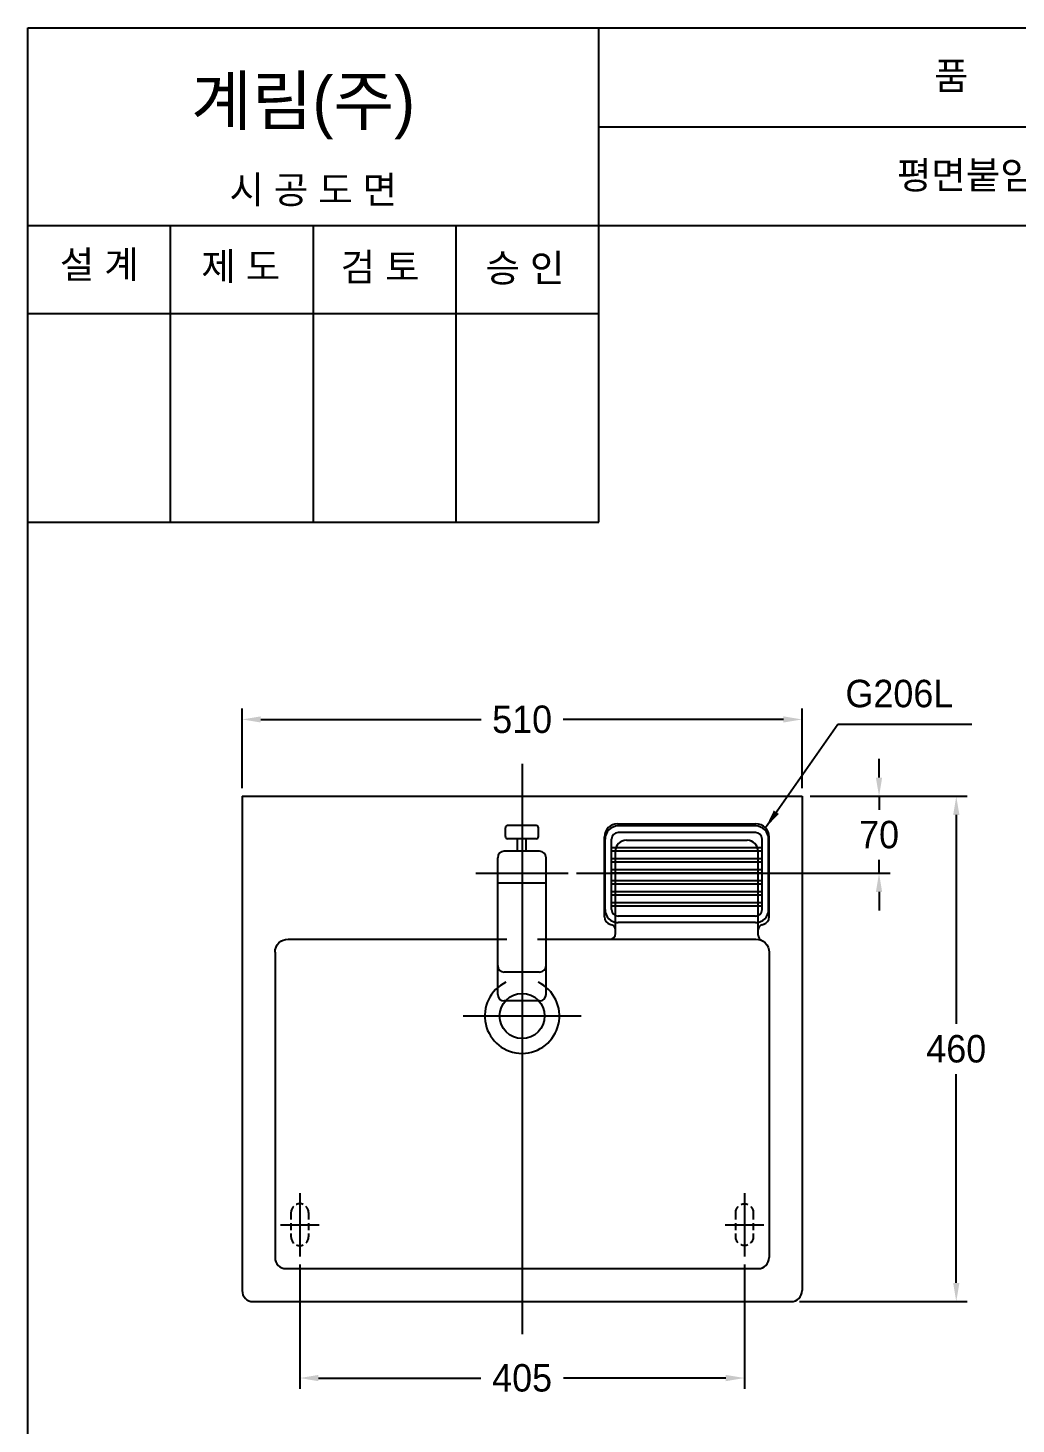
# Model space of a CAD drawing. Header units: millimetres. Extents: x 0 to 5723, y -67 to 2530.
# Drawn here: x 0 to 900, y 1259 to 2530 of the extents above; entities that cross this region are included whole.
import ezdxf
from ezdxf.enums import TextEntityAlignment as Align
from ezdxf.lldxf.tags import DXFTag

# ---------------------------------------------------------------- set-up
doc = ezdxf.new("R2010")
doc.units = ezdxf.units.MM
doc.linetypes.add('DASHED2', pattern=[9.525, 6.35, -3.175])
for name, color, linetype in [('TEXT', 7, 'Continuous'), ('내부선 및 부속', 4, 'Continuous'), ('도각라인', 255, 'Continuous'), ('외형선', 3, 'Continuous'), ('점선', 6, 'DASHED2'), ('중심선', 1, 'DASHED'), ('치수선', 7, 'Continuous')]:
    doc.layers.add(name, color=color, linetype=linetype)
doc.styles.add('____', font='')
doc.styles.add('타이틀', font='H2GTRM.TTF', dxfattribs={"height": 25})
doc.styles.get('____').set_extended_font_data('굴림')
tags = doc.linetypes.add('DASHDOT', pattern=[70, 31, -13, 13, -13]).pattern_tags.tags
tags[10:11] = [DXFTag(74, 4), DXFTag(75, 0), DXFTag(340, '0'), DXFTag(46, 0.0), DXFTag(50, 0.0), DXFTag(44, 0.0), DXFTag(45, 0.0)]
tags[8:9] = [DXFTag(74, 4), DXFTag(75, 0), DXFTag(340, '0'), DXFTag(46, 0.0), DXFTag(50, 0.0), DXFTag(44, 0.0), DXFTag(45, 0.0)]
tags[6:7] = [DXFTag(74, 4), DXFTag(75, 0), DXFTag(340, '0'), DXFTag(46, 0.0), DXFTag(50, 0.0), DXFTag(44, 0.0), DXFTag(45, 0.0)]
tags[4:5] = [DXFTag(74, 4), DXFTag(75, 0), DXFTag(340, '0'), DXFTag(46, 0.0), DXFTag(50, 0.0), DXFTag(44, 0.0), DXFTag(45, 0.0)]
tags = doc.linetypes.add('DASHED', pattern=[25.72, 12.86, -12.86]).pattern_tags.tags
tags[6:7] = [DXFTag(74, 4), DXFTag(75, 0), DXFTag(340, '0'), DXFTag(46, 0.0), DXFTag(50, 0.0), DXFTag(44, 0.0), DXFTag(45, 0.0)]
tags[4:5] = [DXFTag(74, 4), DXFTag(75, 0), DXFTag(340, '0'), DXFTag(46, 0.0), DXFTag(50, 0.0), DXFTag(44, 0.0), DXFTag(45, 0.0)]
doc.dimstyles.new('MSADIM', dxfattribs={"dimtxt": 33, "dimasz": 17, "dimexe": 10, "dimexo": 7.5, "dimgap": 10, "dimtad": 0, "dimtih": 1, "dimtoh": 1, "dimdec": 0, "dimzin": 1, "dimdsep": 46, "dimtxsty": '____', "dimcen": 11.25, "dimadec": 0, "dimazin": 0, "dimtfac": 1, "dimtdec": 0, "dimtix": 1, "dimtmove": 0, "dimatfit": 3, "dimfxl": 0, "dimtolj": 1, "dimtzin": 1, "dimarcsym": 0})

# ---------------------------------------------------------------- blocks, each defined once
blk = doc.blocks.new('*D93')
at = {"layer": '치수선', "color": 0, "linetype": 'Continuous', "lineweight": -2}
for p, q in [((195.1, 1837.9), (195.1, 1910.4)), ((705.1, 1837.9), (705.1, 1910.4)), ((212.1, 1900.4), (412.8, 1900.4)), ((688.1, 1900.4), (487.5, 1900.4))]:
    blk.add_line(p, q, dxfattribs=at)
at = {"layer": '치수선', "color": 0, "linetype": 'Continuous'}
for points in [[(212.1, 1903.2), (212.1, 1897.6), (195.1, 1900.4)], [(688.1, 1903.2), (688.1, 1897.6), (705.1, 1900.4)]]:
    blk.add_solid(points, dxfattribs=at)
at = {"layer": '치수선', "color": 0, "linetype": 'Continuous', "insert": (450.1, 1900.4), "char_height": 25, "attachment_point": 5, "style": '____'}
blk.add_mtext('\\A1;510', dxfattribs=at)
blk = doc.blocks.new('*D94')
at = {"layer": '치수선', "color": 0, "linetype": 'Continuous', "lineweight": -2}
for p, q in [((775.2, 1847.4), (775.2, 1864.4)), ((712.6, 1830.4), (785.2, 1830.4)), ((775.2, 1830.4), (775.2, 1818.2)), ((775.2, 1760.4), (775.2, 1772.5)), ((499.6, 1760.4), (785.2, 1760.4)), ((775.2, 1743.4), (775.2, 1726.4))]:
    blk.add_line(p, q, dxfattribs=at)
at = {"layer": '치수선', "color": 0, "linetype": 'Continuous'}
for points in [[(772.3, 1847.4), (778, 1847.4), (775.2, 1830.4)], [(772.3, 1743.4), (778, 1743.4), (775.2, 1760.4)]]:
    blk.add_solid(points, dxfattribs=at)
at = {"layer": '치수선', "color": 0, "linetype": 'Continuous', "insert": (775.2, 1795.4), "char_height": 25, "attachment_point": 5, "style": '____'}
blk.add_mtext('\\A1;70', dxfattribs=at)
blk = doc.blocks.new('*D95')
at = {"layer": '치수선', "color": 0, "linetype": 'Continuous', "lineweight": -2}
for p, q in [((712.6, 1830.4), (855.5, 1830.4)), ((845.5, 1813.4), (845.5, 1623.2)), ((845.5, 1387.4), (845.5, 1577.5)), ((702.6, 1370.4), (855.5, 1370.4))]:
    blk.add_line(p, q, dxfattribs=at)
at = {"layer": '치수선', "color": 0, "linetype": 'Continuous'}
for points in [[(842.7, 1813.4), (848.4, 1813.4), (845.5, 1830.4)], [(842.7, 1387.4), (848.4, 1387.4), (845.5, 1370.4)]]:
    blk.add_solid(points, dxfattribs=at)
at = {"layer": '치수선', "color": 0, "linetype": 'Continuous', "insert": (845.5, 1600.4), "char_height": 25, "attachment_point": 5, "style": '____'}
blk.add_mtext('\\A1;460', dxfattribs=at)
blk = doc.blocks.new('*D96')
at = {"layer": '치수선', "color": 0, "linetype": 'Continuous', "lineweight": -2}
for p, q in [((247.6, 1404), (247.6, 1290.8)), ((652.6, 1404), (652.6, 1290.8)), ((264.6, 1300.8), (412.5, 1300.8)), ((635.6, 1300.8), (487.8, 1300.8))]:
    blk.add_line(p, q, dxfattribs=at)
at = {"layer": '치수선', "color": 0, "linetype": 'Continuous'}
for points in [[(264.6, 1303.6), (264.6, 1297.9), (247.6, 1300.8)], [(635.6, 1303.6), (635.6, 1297.9), (652.6, 1300.8)]]:
    blk.add_solid(points, dxfattribs=at)
at = {"layer": '치수선', "color": 0, "linetype": 'Continuous', "insert": (450.1, 1300.8), "char_height": 25, "attachment_point": 5, "style": '____'}
blk.add_mtext('\\A1;405', dxfattribs=at)

msp = doc.modelspace()

# ---------------------------------------------------------------- linework, layer by layer
at = {"layer": '내부선 및 부속', "linetype": 'Continuous'}
for p, q in [((537.1, 1805.4), (663.1, 1805.4)), ((462.9, 1803.8), (436.9, 1803.8)), ((525.1, 1720.6), (525.1, 1793.4)), ((662.6, 1803.4), (537.6, 1803.4)), ((662.6, 1797.4), (537.6, 1797.4)), ((675.1, 1720.6), (675.1, 1793.4)), ((465.9, 1780.4), (433.9, 1780.4)), ((462.9, 1791.8), (436.9, 1791.8)), ((445.9, 1780.4), (445.9, 1791.8)), ((453.9, 1780.4), (453.9, 1791.8)), ((525.6, 1727.4), (525.6, 1791.4)), ((531.6, 1727.4), (531.6, 1791.4)), ((668.6, 1783.4), (531.6, 1783.4)), ((668.6, 1780.4), (531.6, 1780.4)), ((535.1, 1705.4), (535.1, 1780.4)), ((545.1, 1790.4), (655.1, 1790.4)), ((665.1, 1703.9), (665.1, 1780.4)), ((668.6, 1727.4), (668.6, 1791.4)), ((674.6, 1727.4), (674.6, 1791.4)), ((427.9, 1676.4), (427.9, 1774.4)), ((471.9, 1676.4), (471.9, 1774.4)), ((668.6, 1773.4), (531.6, 1773.4)), ((668.6, 1770.4), (531.6, 1770.4)), ((668.6, 1763.4), (531.6, 1763.4)), ((668.6, 1760.4), (531.6, 1760.4)), ((471.9, 1751.2), (427.9, 1751.2)), ((668.6, 1753.4), (531.6, 1753.4)), ((668.6, 1750.4), (531.6, 1750.4)), ((668.6, 1743.4), (531.6, 1743.4)), ((668.6, 1740.4), (531.6, 1740.4)), ((668.6, 1733.4), (531.6, 1733.4)), ((668.6, 1730.4), (531.6, 1730.4)), ((662.6, 1721.4), (537.6, 1721.4)), ((530.1, 1713.9), (531.6, 1713.4)), ((662.6, 1715.4), (537.6, 1715.4)), ((668.7, 1713.4), (670.1, 1713.9)), ((427.9, 1650.1), (427.9, 1676.4)), ((465.9, 1670.4), (433.9, 1670.4)), ((471.9, 1650.1), (471.9, 1676.4)), ((465.9, 1644.1), (433.9, 1644.1))]:
    msp.add_line(p, q, dxfattribs=at)
msp.add_circle((450.1, 1630.4), 20.5, dxfattribs=at)
for centre, radius, start, end in [((537.1, 1793.4), 12, 90, 180), ((663.1, 1793.4), 12, 0, 90), ((436.9, 1801.8), 2, 90, 180), ((436.9, 1793.8), 2, 180, 270), ((462.9, 1801.8), 2, 0, 90), ((462.9, 1793.8), 2, 270, 0), ((537.6, 1791.4), 12, 90, 180), ((537.6, 1791.4), 6, 90, 180), ((662.6, 1791.4), 12, 0, 90), ((662.6, 1791.4), 6, 0, 90), ((433.9, 1774.4), 6, 90, 180), ((465.9, 1774.4), 6, 0, 90), ((545.1, 1780.4), 10, 90, 180), ((655.1, 1780.4), 10, 0, 90), ((532.1, 1720.6), 7, 180, 253.3008), ((537.6, 1727.4), 12, 180, 270), ((537.6, 1727.4), 6, 180, 270), ((662.6, 1727.4), 12, 270, 0), ((662.6, 1727.4), 6, 270, 0), ((668.1, 1720.6), 7, 286.6992, 0), ((530.1, 1705.4), 5, 270, 0), ((530.1, 1708.7), 5, 0, 73.3008), ((670.1, 1708.7), 5, 106.6992, 180), ((670.1, 1703.9), 5, 180, 245.7314), ((433.9, 1676.4), 6, 180, 270), ((465.9, 1676.4), 6, 270, 0), ((450.1, 1630.4), 34, 115.614, 64.386), ((433.9, 1650.1), 6, 180, 270), ((465.9, 1650.1), 6, 270, 0)]:
    msp.add_arc(centre, radius, start, end, dxfattribs=at)
for points in [[(434.9, 1793.8), (434.9, 1797.8), (434.9, 1801.8)], [(464.9, 1793.8), (464.9, 1797.8), (464.9, 1801.8)]]:
    msp.add_open_spline(points, degree=2, dxfattribs=at)
at = {"layer": '도각라인', "color": 7}
for p, q in [((0, 0), (0, 2530)), ((0, 2530), (1800, 2530)), ((520, 2080), (520, 2530)), ((520, 2440), (1800, 2440)), ((0, 2350), (1800, 2350)), ((130, 2080), (130, 2350)), ((260, 2080), (260, 2350)), ((390, 2080), (390, 2350)), ((0, 2270), (520, 2270)), ((0, 2080), (520, 2080))]:
    msp.add_line(p, q, dxfattribs=at)
at = {"layer": '외형선', "linetype": 'Continuous'}
for p, q in [((195.1, 1830.4), (705.1, 1830.4)), ((195.1, 1830.4), (195.1, 1380.4)), ((705.1, 1830.4), (705.1, 1380.4)), ((237.1, 1700.4), (436.1, 1700.4)), ((464.1, 1700.4), (663.1, 1700.4)), ((225.1, 1688.4), (225.1, 1410.4)), ((675.1, 1688.4), (675.1, 1410.4)), ((235.1, 1400.4), (665.1, 1400.4)), ((205.1, 1370.4), (695.1, 1370.4))]:
    msp.add_line(p, q, dxfattribs=at)
at = {"layer": '외형선', "linetype": 'Continuous', "flags": 128}
for points in [[(225.1, 1688.4, -0.414214), (237.1, 1700.4)], [(663.1, 1700.4, -0.414214), (675.1, 1688.4)]]:
    msp.add_lwpolyline(points, format="xyb", dxfattribs=at)
at = {"layer": '외형선', "linetype": 'Continuous'}
for centre, start, end in [((235.1, 1410.4), 180, 270), ((665.1, 1410.4), 270, 0), ((205.1, 1380.4), 180, 270), ((695.1, 1380.4), 270, 0)]:
    msp.add_arc(centre, 10, start, end, dxfattribs=at)
at = {"layer": '점선'}
for p, q in [((239.6, 1451.4), (239.6, 1429.4)), ((255.6, 1451.4), (255.6, 1429.4)), ((644.6, 1451.4), (644.6, 1429.4)), ((660.6, 1451.4), (660.6, 1429.4))]:
    msp.add_line(p, q, dxfattribs=at)
at = {"layer": '점선', "flags": 128}
for points in [[(644.6, 1451.4, -1), (660.6, 1451.4)], [(660.6, 1429.4, -1), (644.6, 1429.4)]]:
    msp.add_lwpolyline(points, format="xyb", dxfattribs=at)
at = {"layer": '점선'}
for centre, start, end in [((247.6, 1451.4), 0, 180), ((247.6, 1429.4), 180, 0)]:
    msp.add_arc(centre, 8, start, end, dxfattribs=at)
at = {"layer": '중심선', "linetype": 'DASHDOT'}
for p, q in [((450.1, 1860.1), (450.1, 1760.4)), ((408.1, 1760.4), (492.1, 1760.4)), ((417.9, 1760.4), (482.3, 1760.4)), ((450.1, 1760.4), (450.1, 1340.6)), ((396.5, 1630.4), (504, 1630.4)), ((247.6, 1469.2), (247.6, 1411.5)), ((652.6, 1469.2), (652.6, 1411.5)), ((230, 1440.4), (265.4, 1440.4)), ((635, 1440.4), (670.4, 1440.4))]:
    msp.add_line(p, q, dxfattribs=at)

# ---------------------------------------------------------------- texts
at = {"layer": 'TEXT', "style": '타이틀'}
for s, p in [('품             명', (915.7, 2486.4)), ('평면붙임 세면기', (905.8, 2396)), ('시 공 도 면', (259.9, 2382.7)), ('설 계', (65, 2314.6)), ('제 도', (193.8, 2312.9)), ('검 토', (320.8, 2312.3)), ('승 인', (452.7, 2311.4))]:
    msp.add_text(s, height=25, dxfattribs=at).set_placement(p, align=Align.MIDDLE_CENTER)
msp.add_text('계림(주)', height=44, dxfattribs=at).set_placement((148.7, 2441.8))
at = {"layer": 'TEXT', "linetype": 'Continuous', "insert": (744.6, 1936.5), "char_height": 25, "width": 380.447, "attachment_point": 1, "line_spacing_factor": 0.963855, "style": '타이틀'}
msp.add_mtext('\\A1;G206L', dxfattribs=at)

# ---------------------------------------------------------------- dimensions: what is measured, and where the dimension line sits
at = {"layer": '치수선', "linetype": 'Continuous'}
for base, p1, p2, picture, middle in [((705.1, 1900.4), (195.1, 1830.4), (705.1, 1830.4), '*D93', (450.1, 1900.4)), ((652.6, 1300.8), (247.6, 1411.5), (652.6, 1411.5), '*D96', (450.1, 1300.8))]:
    dim = msp.add_linear_dim(base=base, p1=p1, p2=p2, dimstyle='MSADIM', override={"dimtxt": 25}, dxfattribs=at)
    dim.commit()
    dim.dimension.update_dxf_attribs({"geometry": picture, "text_midpoint": middle, "dimtype": 160})
for base, p1, p2, picture, middle in [((775.2, 1830.4), (492.1, 1760.4), (705.1, 1830.4), '*D94', (775.2, 1795.4)), ((845.5, 1370.4), (705.1, 1830.4), (695.1, 1370.4), '*D95', (845.5, 1600.4))]:
    dim = msp.add_linear_dim(base=base, p1=p1, p2=p2, angle=90, dimstyle='MSADIM', override={"dimtxt": 25}, dxfattribs=at)
    dim.commit()
    dim.dimension.update_dxf_attribs({"geometry": picture, "text_midpoint": middle, "dimtype": 160})

# ---------------------------------------------------------------- leaders
msp.add_leader([(671.9, 1802), (737.6, 1896), (859.6, 1896)], dimstyle='MSADIM', override={"dimtxt": 25}, dxfattribs=at)

doc.saveas('drawing.dxf')
